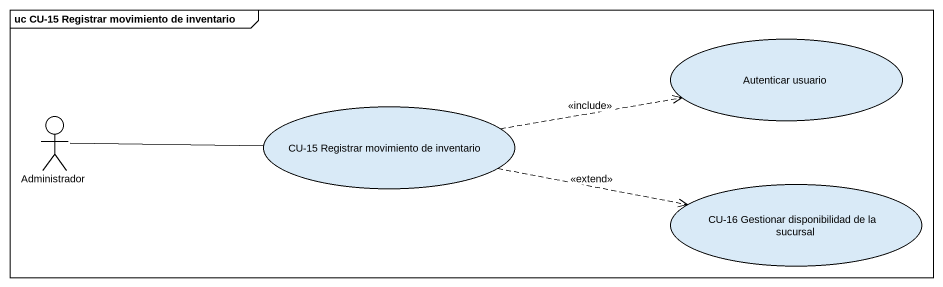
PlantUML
@startuml
mainframe uc CU-15 Registrar movimiento de inventario
usecase "Autenticar usuario" as Autenticar_usuario
usecase "CU-15 Registrar movimiento de inventario" as CU_15_Registrar_movimiento
actor Administrador
usecase "CU-16 Gestionar disponibilidad de la sucursal" as CU_16_Gestionar
CU_15_Registrar_movimiento .right.> Autenticar_usuario : <<include>>
CU_15_Registrar_movimiento .right.> CU_16_Gestionar : <<extend>>
Administrador -right- CU_15_Registrar_movimiento
@enduml
